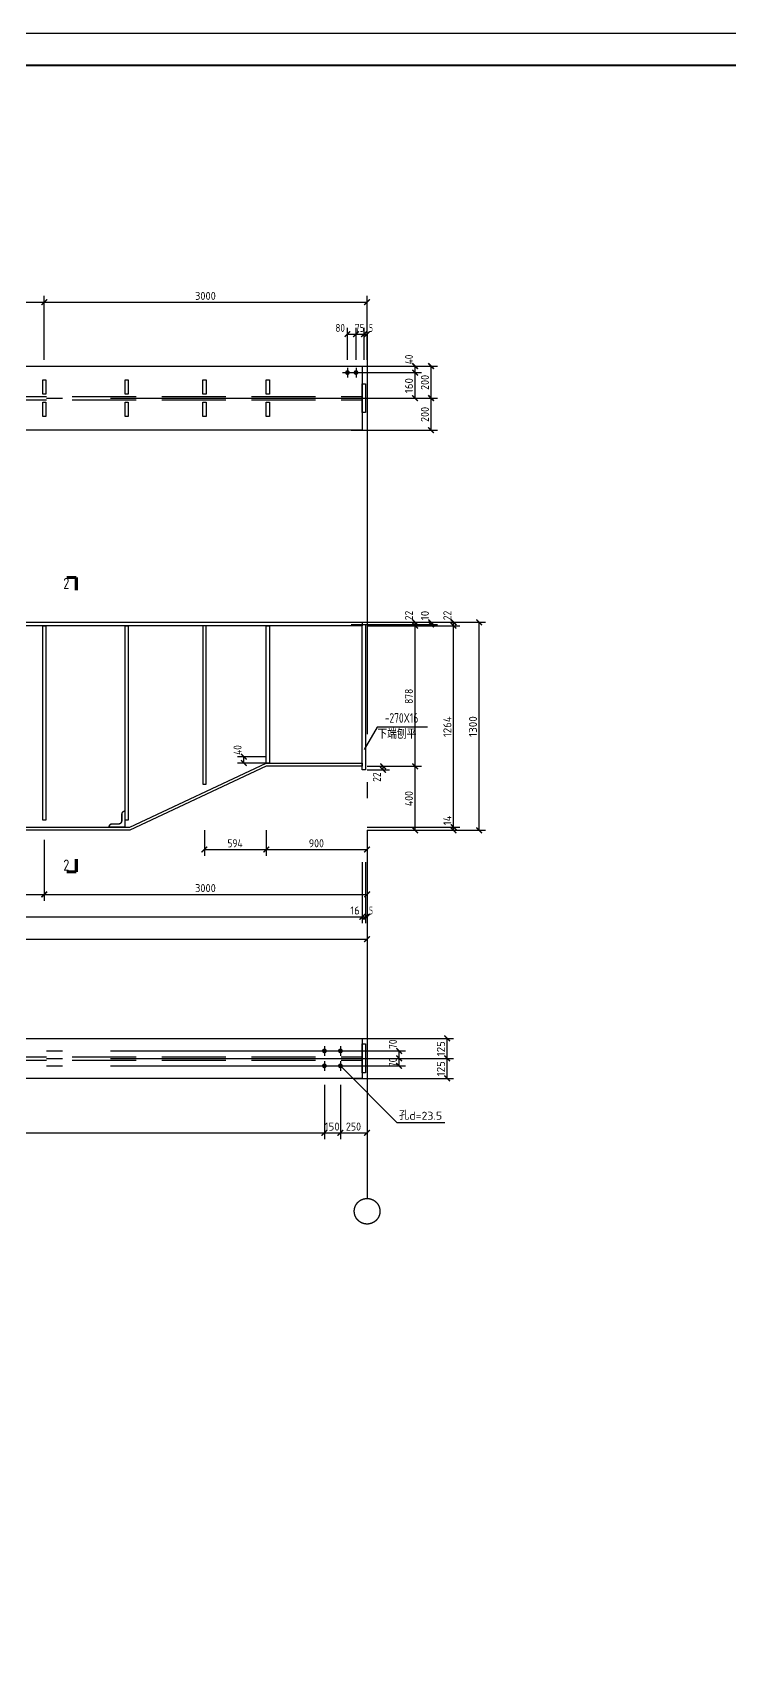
# Model space of a CAD drawing. Extents: x 447413 to 2975780, y -1432727 to 1301644.
# Drawn here: x 2665717 to 2687474, y -933046 to -882073 of the extents above; entities that cross this region are included whole.
import ezdxf
from ezdxf.enums import TextEntityAlignment as Align

# ---------------------------------------------------------------- set-up
doc = ezdxf.new("R2010")
doc.units = 0
doc.header["$LTSCALE"] = 1000
doc.header["$MEASUREMENT"] = 0
doc.linetypes.add('2', pattern=[16, 12.5, -1.5, 0.5, -1.5])
doc.linetypes.add('5', pattern=[5.6, 2, -0.8, 2, -0.8])
for name, color, linetype in [('10', 7, 'Continuous'), ('320', 2, 'Continuous'), ('图框', 253, 'Continuous'), ('图框外框__细线', 253, 'Continuous'), ('尺寸标注', 253, 'Continuous'), ('焊缝标注', 253, 'Continuous'), ('编号标注', 253, 'Continuous'), ('螺栓孔标注', 253, 'Continuous'), ('详图符号', 253, '2')]:
    doc.layers.add(name, color=color, linetype=linetype)
doc.styles.get("Standard").update_dxf_attribs({"font": 'tssdeng.shx', "bigfont": 'hztxt.shx'})

# ---------------------------------------------------------------- blocks, each defined once
blk = doc.blocks.new('A$C6B0021A6')
at = {"layer": '图框', "color": 2, "const_width": 40, "elevation": -84000}
blk.add_lwpolyline([(20, 84120), (118920, 84120), (118920, 20), (20, 20)], close=True, dxfattribs=at)
at = {"layer": '图框', "color": 153, "const_width": 58, "elevation": -84000}
blk.add_lwpolyline([(111420, 1020), (2520, 1020), (2520, 83120), (111420, 83120)], close=True, dxfattribs=at)

msp = doc.modelspace()

# ---------------------------------------------------------------- linework, layer by layer
for p, q in [((2676479.3, -903767.1, 126000), (2676074.5, -904461.8, 126000)), ((2678049, -903767.1, 126000), (2676479.3, -903767.1, 126000))]:
    msp.add_line(p, q)
at = {"layer": '10', "const_width": 95, "elevation": 126000}
for points in [[(2667081.1, -899091.5), (2666781.1, -899091.5)], [(2667081.1, -899091.5), (2667081.1, -899491.5)], [(2667081.1, -908291.5), (2666781.1, -908291.5)], [(2667081.1, -908291.5), (2667081.1, -907891.5)]]:
    msp.add_lwpolyline(points, dxfattribs=at)
at = {"layer": '320', "elevation": 126000}
for points in [[(2636151.1, -892491.5), (2676011.1, -892491.5), (2676011.1, -894491.5), (2636151.1, -894491.5), (2636151.1, -892491.5)], [(2666031.1, -892916.5), (2666131.1, -892916.5), (2666131.1, -893366.5), (2666031.1, -893366.5), (2666031.1, -892916.5)], [(2668601.1, -892916.5), (2668701.1, -892916.5), (2668701.1, -893366.5), (2668601.1, -893366.5), (2668601.1, -892916.5)], [(2671031.1, -892916.5), (2671131.1, -892916.5), (2671131.1, -893366.5), (2671031.1, -893366.5), (2671031.1, -892916.5)], [(2673011.1, -892916.5), (2673111.1, -892916.5), (2673111.1, -893366.5), (2673011.1, -893366.5), (2673011.1, -892916.5)], [(2676011.1, -893041.5), (2676111.1, -893041.5), (2676111.1, -893941.5), (2676011.1, -893941.5), (2676011.1, -893041.5)], [(2666031.1, -893616.5), (2666131.1, -893616.5), (2666131.1, -894066.5), (2666031.1, -894066.5), (2666031.1, -893616.5)], [(2668601.1, -893616.5), (2668701.1, -893616.5), (2668701.1, -894066.5), (2668601.1, -894066.5), (2668601.1, -893616.5)], [(2671031.1, -893616.5), (2671131.1, -893616.5), (2671131.1, -894066.5), (2671031.1, -894066.5), (2671031.1, -893616.5)], [(2673011.1, -893616.5), (2673111.1, -893616.5), (2673111.1, -894066.5), (2673011.1, -894066.5), (2673011.1, -893616.5)], [(2636151.1, -900491.5), (2676011.1, -900491.5), (2676011.1, -900601.5), (2636151.1, -900601.5), (2636151.1, -900491.5)], [(2666031.1, -900601.5), (2666131.1, -900601.5), (2666131.1, -906671.5), (2666031.1, -906671.5), (2666031.1, -900601.5)], [(2668601.1, -900601.5), (2668701.1, -900601.5), (2668701.1, -906671.5), (2668601.1, -906671.5), (2668601.1, -900601.5)], [(2671031.1, -900601.5), (2671031.1, -905547.6)], [(2671131.1, -905547.6), (2671131.1, -900601.5)], [(2673011.1, -900601.5), (2673111.1, -900601.5), (2673111.1, -904891.5), (2673011.1, -904891.5), (2673011.1, -900601.5)], [(2676011.1, -900561.5), (2676111.1, -900561.5), (2676111.1, -905101.5), (2676011.1, -905101.5), (2676011.1, -900561.5)], [(2636151.1, -904891.5), (2639151.1, -904891.5), (2643411.1, -906891.5), (2668751.1, -906891.5), (2673011.1, -904891.5), (2676011.1, -904891.5), (2676011.1, -904991.5), (2673011.1, -904991.5), (2668751.1, -906991.5), (2643411.1, -906991.5), (2639151.1, -904991.5), (2636151.1, -904991.5), (2636151.1, -904891.5)], [(2671031.1, -905547.6), (2671131.1, -905547.6)], [(2636151.1, -913491.5), (2676011.1, -913491.5), (2676011.1, -914741.5), (2636151.1, -914741.5), (2636151.1, -913491.5)], [(2676011.1, -913666.5), (2676111.1, -913666.5), (2676111.1, -914566.5), (2676011.1, -914566.5), (2676011.1, -913666.5)]]:
    msp.add_lwpolyline(points, dxfattribs=at)
at = {"layer": '320', "color": 253, "linetype": '5', "elevation": 126000}
for points in [[(2636151.1, -893441.5), (2676011.1, -893441.5)], [(2636151.1, -893541.5), (2676011.1, -893541.5)], [(2636151.1, -914066.5), (2676011.1, -914066.5)], [(2636151.1, -914166.5), (2676011.1, -914166.5)]]:
    msp.add_lwpolyline(points, dxfattribs=at)
at = {"layer": '图框外框__细线', "const_width": 45, "elevation": 126000}
for points in [[(2668201.1, -906791.5, 0.4142136), (2668101.1, -906891.5, 0.4142136)], [(2668401.1, -906791.5, 0.4142136), (2668501.1, -906691.5, 0.4142136)], [(2668601.1, -906391.5, 0.4142136), (2668501.1, -906491.5, 0.4142136)]]:
    msp.add_lwpolyline(points, format="xyb", dxfattribs=at)
at = {"layer": '图框外框__细线', "color": 2, "const_width": 45, "elevation": 126000}
for points in [[(2668201.1, -906791.5), (2668401.1, -906791.5)], [(2668501.1, -906691.5), (2668501.1, -906491.5)], [(2668601.1, -906891.5), (2668601.1, -906391.5)], [(2668601.1, -906891.5), (2668101.1, -906891.5)]]:
    msp.add_lwpolyline(points, dxfattribs=at)
at = {"layer": '尺寸标注'}
for p, q in [((2661081.1, -890491.5, 126000), (2666081.1, -890491.5, 126000)), ((2666081.1, -892291.5, 126000), (2666081.1, -890291.5, 126000)), ((2666081.1, -892291.5, 126000), (2666081.1, -890291.5, 126000)), ((2666081.1, -890491.5, 126000), (2676161.1, -890491.5, 126000)), ((2676161.1, -892291.5, 126000), (2676161.1, -890291.5, 126000)), ((2675547.8, -892291.5, 126000), (2675547.8, -891291.5, 126000)), ((2675547.8, -891491.5, 126000), (2675814.4, -891491.5, 126000)), ((2675814.4, -892291.5, 126000), (2675814.4, -891291.5, 126000)), ((2675814.4, -892291.5, 126000), (2675814.4, -891291.5, 126000)), ((2675814.4, -891491.5, 126000), (2676064.4, -891491.5, 126000)), ((2676064.4, -892291.5, 126000), (2676064.4, -891291.5, 126000)), ((2676064.4, -892291.5, 126000), (2676064.4, -891291.5, 126000)), ((2676064.4, -891491.5, 126000), (2676161.1, -891491.5, 126000)), ((2676161.1, -892291.5, 126000), (2676161.1, -891291.5, 126000)), ((2675661.1, -892491.5, 126000), (2678361.1, -892491.5, 126000)), ((2675961.1, -892491.5, 126000), (2677861.1, -892491.5, 126000)), ((2677661.1, -892691.5, 126000), (2677661.1, -892491.5, 126000)), ((2678161.1, -893491.5, 126000), (2678161.1, -892491.5, 126000)), ((2675961.1, -892691.5, 126000), (2677861.1, -892691.5, 126000)), ((2675961.1, -892691.5, 126000), (2677861.1, -892691.5, 126000)), ((2677661.1, -893491.5, 126000), (2677661.1, -892691.5, 126000)), ((2675661.1, -893491.5, 126000), (2678361.1, -893491.5, 126000)), ((2675661.1, -893491.5, 126000), (2678361.1, -893491.5, 126000)), ((2675961.1, -893491.5, 126000), (2677861.1, -893491.5, 126000)), ((2678161.1, -894491.5, 126000), (2678161.1, -893491.5, 126000)), ((2675661.1, -894491.5, 126000), (2678361.1, -894491.5, 126000)), ((2671081.1, -900601.5, 126000), (2669881.1, -900601.5, 126000)), ((2675661.1, -900491.5, 126000), (2678361.1, -900491.5, 126000)), ((2675661.1, -900561.5, 126000), (2678361.1, -900561.5, 126000)), ((2676161.1, -900491.5, 126000), (2679061.1, -900491.5, 126000)), ((2676161.1, -900491.5, 126000), (2677861.1, -900491.5, 126000)), ((2676161.1, -900601.5, 126000), (2679061.1, -900601.5, 126000)), ((2676161.1, -900601.5, 126000), (2679061.1, -900601.5, 126000)), ((2676161.1, -900601.5, 126000), (2677861.1, -900601.5, 126000)), ((2676161.1, -900601.5, 126000), (2677861.1, -900601.5, 126000)), ((2676661.1, -900491.5, 126000), (2679861.1, -900491.5, 126000)), ((2677661.1, -900601.5, 126000), (2677661.1, -900491.5, 126000)), ((2677661.1, -904991.5, 126000), (2677661.1, -900601.5, 126000)), ((2678161.1, -900561.5, 126000), (2678161.1, -900491.5, 126000)), ((2678861.1, -900601.5, 126000), (2678861.1, -900491.5, 126000)), ((2678861.1, -906891.5, 126000), (2678861.1, -900601.5, 126000)), ((2679661.1, -906991.5, 126000), (2679661.1, -900491.5, 126000)), ((2673011.1, -904691.5, 126000), (2672111.1, -904691.5, 126000)), ((2672311.1, -904891.5, 126000), (2672311.1, -904691.5, 126000)), ((2673011.1, -904891.5, 126000), (2672111.1, -904891.5, 126000)), ((2676161.1, -904991.5, 126000), (2677861.1, -904991.5, 126000)), ((2676161.1, -904991.5, 126000), (2677861.1, -904991.5, 126000)), ((2676161.1, -904991.5, 126000), (2676861.1, -904991.5, 126000)), ((2676161.1, -905101.5, 126000), (2676861.1, -905101.5, 126000)), ((2676661.1, -905101.5, 126000), (2676661.1, -904991.5, 126000)), ((2677661.1, -906991.5, 126000), (2677661.1, -904991.5, 126000)), ((2666081.1, -907291.5, 126000), (2666081.1, -909191.5, 126000)), ((2666081.1, -907291.5, 126000), (2666081.1, -909191.5, 126000)), ((2671081.1, -906991.5, 126000), (2671081.1, -907791.5, 126000)), ((2673011.1, -906991.5, 126000), (2673011.1, -907791.5, 126000)), ((2673011.1, -906991.5, 126000), (2673011.1, -907791.5, 126000)), ((2676161.1, -906891.5, 126000), (2679061.1, -906891.5, 126000)), ((2676161.1, -906891.5, 126000), (2679061.1, -906891.5, 126000)), ((2676161.1, -906991.5, 126000), (2676161.1, -907791.5, 126000)), ((2676161.1, -906991.5, 126000), (2679061.1, -906991.5, 126000)), ((2676161.1, -906991.5, 126000), (2677861.1, -906991.5, 126000)), ((2676161.1, -907291.5, 126000), (2676161.1, -909191.5, 126000)), ((2676661.1, -906991.5, 126000), (2679861.1, -906991.5, 126000)), ((2678861.1, -906991.5, 126000), (2678861.1, -906891.5, 126000)), ((2671081.1, -907591.5, 126000), (2673011.1, -907591.5, 126000)), ((2673011.1, -907591.5, 126000), (2676161.1, -907591.5, 126000)), ((2676011.1, -907991.5, 126000), (2676011.1, -909891.5, 126000)), ((2676011.1, -907991.5, 126000), (2676011.1, -909891.5, 126000)), ((2676111.1, -907991.5, 126000), (2676111.1, -909891.5, 126000)), ((2676111.1, -907991.5, 126000), (2676111.1, -909891.5, 126000)), ((2676161.1, -907991.5, 126000), (2676161.1, -909891.5, 126000)), ((2676161.1, -908691.5, 126000), (2676161.1, -910591.5, 126000)), ((2661081.1, -908991.5, 126000), (2666081.1, -908991.5, 126000)), ((2666081.1, -908991.5, 126000), (2676161.1, -908991.5, 126000)), ((2636151.1, -909691.5, 126000), (2676011.1, -909691.5, 126000)), ((2676011.1, -909691.5, 126000), (2676111.1, -909691.5, 126000)), ((2676111.1, -909691.5, 126000), (2676161.1, -909691.5, 126000)), ((2636001.1, -910391.5, 126000), (2676161.1, -910391.5, 126000)), ((2675661.1, -913883.1, 126000), (2677361.1, -913883.1, 126000)), ((2675761.1, -913491.5, 126000), (2678861.1, -913491.5, 126000)), ((2677161.1, -914116.5, 126000), (2677161.1, -913883.1, 126000)), ((2678661.1, -914116.5, 126000), (2678661.1, -913491.5, 126000)), ((2675661.1, -914116.5, 126000), (2677361.1, -914116.5, 126000)), ((2675661.1, -914116.5, 126000), (2677361.1, -914116.5, 126000)), ((2675661.1, -914349.8, 126000), (2677361.1, -914349.8, 126000)), ((2675761.1, -914116.5, 126000), (2678861.1, -914116.5, 126000)), ((2675761.1, -914116.5, 126000), (2678861.1, -914116.5, 126000)), ((2677161.1, -914349.8, 126000), (2677161.1, -914116.5, 126000)), ((2678661.1, -914741.5, 126000), (2678661.1, -914116.5, 126000)), ((2674827.8, -914941.5, 126000), (2674827.8, -916641.5, 126000)), ((2674827.8, -914941.5, 126000), (2674827.8, -916641.5, 126000)), ((2675327.8, -914941.5, 126000), (2675327.8, -916641.5, 126000)), ((2675327.8, -914941.5, 126000), (2675327.8, -916641.5, 126000)), ((2675761.1, -914741.5, 126000), (2678861.1, -914741.5, 126000)), ((2676161.1, -914941.5, 126000), (2676161.1, -916641.5, 126000)), ((2637334.4, -916441.5, 126000), (2674827.8, -916441.5, 126000)), ((2674827.8, -916441.5, 126000), (2675327.8, -916441.5, 126000)), ((2675327.8, -916441.5, 126000), (2676161.1, -916441.5, 126000))]:
    msp.add_line(p, q, dxfattribs=at)
at = {"layer": '尺寸标注', "const_width": 45, "elevation": 126000}
for points in [[(2665992.7, -890579.9), (2666169.5, -890403.1)], [(2665992.7, -890579.9), (2666169.5, -890403.1)], [(2676072.7, -890579.9), (2676249.5, -890403.1)], [(2675459.4, -891579.9), (2675636.2, -891403.1)], [(2675726, -891579.9), (2675902.8, -891403.1)], [(2675726, -891579.9), (2675902.8, -891403.1)], [(2675976, -891579.9), (2676152.8, -891403.1)], [(2675976, -891579.9), (2676152.8, -891403.1)], [(2676072.7, -891579.9), (2676249.5, -891403.1)], [(2677572.7, -892403.1), (2677749.5, -892579.9)], [(2678072.7, -892403.1), (2678249.5, -892579.9)], [(2677572.7, -892603.1), (2677749.5, -892779.9)], [(2677572.7, -892603.1), (2677749.5, -892779.9)], [(2677572.7, -893403.1), (2677749.5, -893579.9)], [(2678072.7, -893403.1), (2678249.5, -893579.9)], [(2678072.7, -893403.1), (2678249.5, -893579.9)], [(2678072.7, -894403.1), (2678249.5, -894579.9)], [(2677572.7, -900403.1), (2677749.5, -900579.9)], [(2677572.7, -900513.1), (2677749.5, -900689.9)], [(2677572.7, -900513.1), (2677749.5, -900689.9)], [(2678072.7, -900403.1), (2678249.5, -900579.9)], [(2678072.7, -900473.1), (2678249.5, -900649.9)], [(2678772.7, -900403.1), (2678949.5, -900579.9)], [(2678772.7, -900513.1), (2678949.5, -900689.9)], [(2678772.7, -900513.1), (2678949.5, -900689.9)], [(2679572.7, -900403.1), (2679749.5, -900579.9)], [(2672222.7, -904603.1), (2672399.5, -904779.9)], [(2672222.7, -904803.1), (2672399.5, -904979.9)], [(2676572.7, -904903.1), (2676749.5, -905079.9)], [(2676572.7, -905013.1), (2676749.5, -905189.9)], [(2677572.7, -904903.1), (2677749.5, -905079.9)], [(2677572.7, -904903.1), (2677749.5, -905079.9)], [(2678772.7, -906803.1), (2678949.5, -906979.9)], [(2678772.7, -906803.1), (2678949.5, -906979.9)], [(2677572.7, -906903.1), (2677749.5, -907079.9)], [(2678772.7, -906903.1), (2678949.5, -907079.9)], [(2679572.7, -906903.1), (2679749.5, -907079.9)], [(2670992.7, -907679.9), (2671169.5, -907503.1)], [(2672922.7, -907679.9), (2673099.5, -907503.1)], [(2672922.7, -907679.9), (2673099.5, -907503.1)], [(2676072.7, -907679.9), (2676249.5, -907503.1)], [(2665992.7, -909079.9), (2666169.5, -908903.1)], [(2665992.7, -909079.9), (2666169.5, -908903.1)], [(2676072.7, -909079.9), (2676249.5, -908903.1)], [(2675922.7, -909779.9), (2676099.5, -909603.1)], [(2675922.7, -909779.9), (2676099.5, -909603.1)], [(2676022.7, -909779.9), (2676199.5, -909603.1)], [(2676022.7, -909779.9), (2676199.5, -909603.1)], [(2676072.7, -909779.9), (2676249.5, -909603.1)], [(2676072.7, -910479.9), (2676249.5, -910303.1)], [(2678572.7, -913403.1), (2678749.5, -913579.9)], [(2677072.7, -913794.8), (2677249.5, -913971.5)], [(2677072.7, -914028.1), (2677249.5, -914204.9)], [(2677072.7, -914028.1), (2677249.5, -914204.9)], [(2677072.7, -914261.4), (2677249.5, -914438.2)], [(2678572.7, -914028.1), (2678749.5, -914204.9)], [(2678572.7, -914028.1), (2678749.5, -914204.9)], [(2678572.7, -914653.1), (2678749.5, -914829.9)], [(2674739.4, -916529.9), (2674916.2, -916353.1)], [(2674739.4, -916529.9), (2674916.2, -916353.1)], [(2675239.4, -916529.9), (2675416.2, -916353.1)], [(2675239.4, -916529.9), (2675416.2, -916353.1)], [(2676072.7, -916529.9), (2676249.5, -916353.1)]]:
    msp.add_lwpolyline(points, dxfattribs=at)
at = {"layer": '焊缝标注', "const_width": 75, "elevation": 126000}
for points in [[(2675585.3, -892691.5, 1), (2675510.3, -892691.5, 1), (2675585.3, -892691.5, 1)], [(2675585.3, -892691.5, 1), (2675510.3, -892691.5, 1), (2675585.3, -892691.5, 1)], [(2675851.9, -892691.5, 1), (2675776.9, -892691.5, 1), (2675851.9, -892691.5, 1)], [(2675851.9, -892691.5, 1), (2675776.9, -892691.5, 1), (2675851.9, -892691.5, 1)], [(2674865.3, -913883.1, 1), (2674790.3, -913883.1, 1), (2674865.3, -913883.1, 1)], [(2674865.3, -913883.1, 1), (2674790.3, -913883.1, 1), (2674865.3, -913883.1, 1)], [(2675365.3, -913883.1, 1), (2675290.3, -913883.1, 1), (2675365.3, -913883.1, 1)], [(2675365.3, -913883.1, 1), (2675290.3, -913883.1, 1), (2675365.3, -913883.1, 1)], [(2674865.3, -914349.8, 1), (2674790.3, -914349.8, 1), (2674865.3, -914349.8, 1)], [(2674865.3, -914349.8, 1), (2674790.3, -914349.8, 1), (2674865.3, -914349.8, 1)], [(2675365.3, -914349.8, 1), (2675290.3, -914349.8, 1), (2675365.3, -914349.8, 1)], [(2675365.3, -914349.8, 1), (2675290.3, -914349.8, 1), (2675365.3, -914349.8, 1)]]:
    msp.add_lwpolyline(points, format="xyb", dxfattribs=at)
at = {"layer": '编号标注'}
for p, q in [((2675397.8, -892691.5, 126000), (2675697.8, -892691.5, 126000)), ((2675547.8, -892541.5, 126000), (2675547.8, -892841.5, 126000)), ((2675664.4, -892691.5, 126000), (2675964.4, -892691.5, 126000)), ((2675814.4, -892541.5, 126000), (2675814.4, -892841.5, 126000)), ((2674677.8, -913883.1, 126000), (2674977.8, -913883.1, 126000)), ((2674827.8, -913733.1, 126000), (2674827.8, -914033.1, 126000)), ((2675177.8, -913883.1, 126000), (2675477.8, -913883.1, 126000)), ((2675327.8, -913733.1, 126000), (2675327.8, -914033.1, 126000)), ((2674677.8, -914349.8, 126000), (2674977.8, -914349.8, 126000)), ((2674827.8, -914199.8, 126000), (2674827.8, -914499.8, 126000)), ((2675177.8, -914349.8, 126000), (2675477.8, -914349.8, 126000)), ((2675327.8, -914199.8, 126000), (2675327.8, -914499.8, 126000))]:
    msp.add_line(p, q, dxfattribs=at)
at = {"layer": '螺栓孔标注'}
for p, q in [((2675327.8, -914349.8, 126000), (2677090.6, -916122.5, 126000)), ((2677090.6, -916122.5, 126000), (2678590.6, -916122.5, 126000))]:
    msp.add_line(p, q, dxfattribs=at)
at = {"layer": '螺栓孔标注', "const_width": 10, "elevation": 126000}
msp.add_lwpolyline([(2675332.8, -914349.8, 1), (2675322.8, -914349.8, 1), (2675332.8, -914349.8, 1)], format="xyb", dxfattribs=at)
at = {"layer": '详图符号'}
for p, q in [((2676161.1, -891491.5, 126000), (2676161.1, -918491.5, 126000)), ((2636151.1, -893491.5, 126000), (2676011.1, -893491.5, 126000)), ((2636151.1, -913883.1, 126000), (2676011.1, -913883.1, 126000)), ((2636151.1, -914116.5, 126000), (2676011.1, -914116.5, 126000)), ((2636151.1, -914349.8, 126000), (2676011.1, -914349.8, 126000))]:
    msp.add_line(p, q, dxfattribs=at)
msp.add_circle((2676161.1, -918891.5, 126000), 400, dxfattribs=at)

# ---------------------------------------------------------------- block references
msp.add_blockref('A$C6B0021A6', (2617178.3, -966213.1, 210000))

# ---------------------------------------------------------------- texts
at = {"width": 0.75}
for s, p in [('-270X16', (2677235.7, -903631, 126000)), ('下端刨平', (2677091.9, -904131.5, 126000))]:
    msp.add_text(s, height=300, dxfattribs=at).set_placement(p, align=Align.CENTER)
at = {"layer": '10', "width": 1.002865}
for p, p2 in [((2666673.1, -899456, 126000), (2666862.1, -899456, 126000)), ((2666673.1, -908256, 126000), (2666862.1, -908256, 126000))]:
    msp.add_text('2', height=350, dxfattribs=at).set_placement(p, p2, align=Align.FIT)
at = {"layer": '尺寸标注'}
for s, width, p, p2 in [('3000', 0.910001, (2670788.6, -890421.5, 126000), (2671436.1, -890421.5, 126000)), ('80', 0.910002, (2675171.5, -891421.5, 126000), (2675469, -891421.5, 126000)), ('75', 0.910002, (2675781.9, -891421.5, 126000), (2676079.4, -891421.5, 126000)), ('5', 0.910005, (2676222.4, -891421.5, 126000), (2676344.9, -891421.5, 126000)), ('594', 0.893456, (2671801.1, -907521.5, 126000), (2672273.6, -907521.5, 126000)), ('900', 0.910001, (2674341.1, -907521.5, 126000), (2674813.6, -907521.5, 126000)), ('3000', 0.910001, (2670788.6, -908921.5, 126000), (2671436.1, -908921.5, 126000)), ('16', 0.937578, (2675634.9, -909621.5, 126000), (2675932.4, -909621.5, 126000)), ('5', 0.910005, (2676222.4, -909621.5, 126000), (2676344.9, -909621.5, 126000)), ('150', 0.910001, (2674832.8, -916371.5, 126000), (2675305.3, -916371.5, 126000)), ('250', 0.910001, (2675499.4, -916371.5, 126000), (2675971.9, -916371.5, 126000))]:
    msp.add_text(s, height=250, dxfattribs=dict(at, width=width)).set_placement(p, p2, align=Align.FIT)
for s, width, p, p2 in [('40', 0.910002, (2677591.1, -892430.2, 126000), (2677591.1, -892132.7, 126000)), ('160', 0.910001, (2677591.1, -893336.5, 126000), (2677591.1, -892864, 126000)), ('200', 0.910001, (2678091.1, -893236.5, 126000), (2678091.1, -892764, 126000)), ('200', 0.910001, (2678091.1, -894236.5, 126000), (2678091.1, -893764, 126000)), ('22', 0.910002, (2677591.1, -900430.2, 126000), (2677591.1, -900132.7, 126000)), ('10', 0.910002, (2678091.1, -900430.2, 126000), (2678091.1, -900132.7, 126000)), ('22', 0.910002, (2678791.1, -900430.2, 126000), (2678791.1, -900132.7, 126000)), ('878', 0.910001, (2677591.1, -903041.5, 126000), (2677591.1, -902569, 126000)), ('1264', 0.897868, (2678791.1, -904079, 126000), (2678791.1, -903431.5, 126000)), ('1300', 0.910001, (2679591.1, -904074, 126000), (2679591.1, -903426.5, 126000)), ('40', 0.910002, (2672241.1, -904630.2, 126000), (2672241.1, -904332.7, 126000)), ('22', 0.910002, (2676591.1, -905477.7, 126000), (2676591.1, -905180.2, 126000)), ('400', 0.910007, (2677591.1, -906236.5, 126000), (2677591.1, -905764, 126000)), ('14', 0.884011, (2678791.1, -906830.2, 126000), (2678791.1, -906532.7, 126000)), ('70', 0.910002, (2677091.1, -913821.9, 126000), (2677091.1, -913524.4, 126000)), ('125', 0.910007, (2678591.1, -914049, 126000), (2678591.1, -913576.5, 126000)), ('70', 0.909993, (2677091.1, -914390.6, 126000), (2677091.1, -914093.1, 126000)), ('125', 0.910007, (2678591.1, -914674, 126000), (2678591.1, -914201.5, 126000))]:
    msp.add_text(s, height=250, rotation=90, dxfattribs=dict(at, width=width)).set_placement(p, p2, align=Align.FIT)
at = {"layer": '螺栓孔标注', "width": 1.038075}
msp.add_text('孔d=23.5', height=250, dxfattribs=at).set_placement((2677158.1, -916032.5, 126000), (2678505.6, -916032.5, 126000), align=Align.FIT)

doc.saveas('drawing.dxf')
